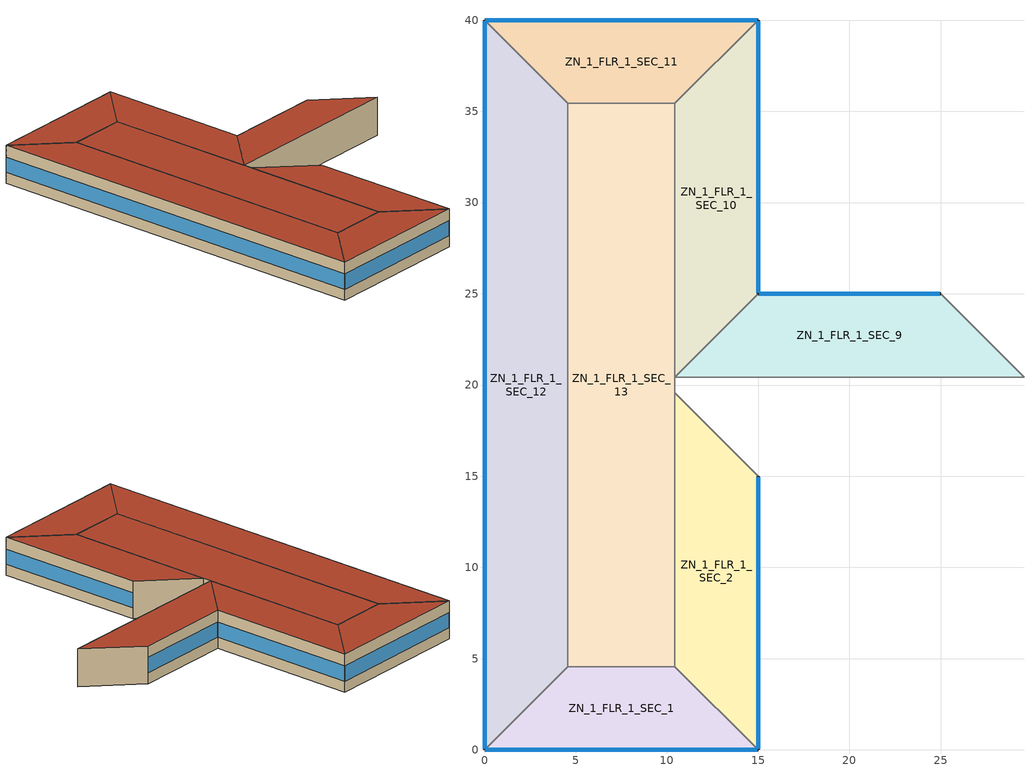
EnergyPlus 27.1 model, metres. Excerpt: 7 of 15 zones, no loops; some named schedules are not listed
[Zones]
ZN_1_FLR_1_SEC_1
 floor ground (ASHRAE 90.1-2004_Sec 5.5-5_Unheated_Ext-slab): 4.57,4.57 10.43,4.57 15,0 0,0 z0
 wall outside (ASHRAE 90.1-2004_Sec 5.5-5_Steel-Framed_Ext-wall): 0,0 15,0 z0:3.8
 wall to ZN_1_FLR_1_SEC_2 (ASHRAE 90.1-2004_Sec 5.5-5_Interior Wall_Int-Wall): 15,0 10.43,4.57 z0:3.8
 wall to ZN_1_FLR_1_SEC_13 (ASHRAE 90.1-2004_Sec 5.5-5_Interior Wall_Int-Wall): 10.43,4.57 4.57,4.57 z0:3.8
 wall to ZN_1_FLR_1_SEC_12 (ASHRAE 90.1-2004_Sec 5.5-5_Interior Wall_Int-Wall): 4.57,4.57 0,0 z0:3.8
 window (ASHRAE 90.1-2004_Sec 5.5-5_0.3_0.4_fixed_south_window): 0.05,0 14.95,0 z1.1:2.63
 roof outside (ASHRAE 90.1-2004_Sec 5.5-5_IEAD_Roof): 0,0 15,0 10.43,4.57 4.57,4.57 z3.8
ZN_1_FLR_1_SEC_2
 floor ground (ASHRAE 90.1-2004_Sec 5.5-5_Unheated_Ext-slab): 10.43,19.57 15,15 15,0 10.43,4.57 z0
 wall outside (ASHRAE 90.1-2004_Sec 5.5-5_Steel-Framed_Ext-wall): 15,0 15,15 z0:3.8
 wall to ZN_1_FLR_1_SEC_3 (ASHRAE 90.1-2004_Sec 5.5-5_Interior Wall_Int-Wall): 15,15 10.43,19.57 z0:3.8
 wall to ZN_1_FLR_1_SEC_13 (ASHRAE 90.1-2004_Sec 5.5-5_Interior Wall_Int-Wall): 10.43,19.57 10.43,4.57 z0:3.8
 window (ASHRAE 90.1-2004_Sec 5.5-5_0.3_0.4_fixed_east_window): 15,0.05 15,14.95 z1.1:2.63
 roof outside (ASHRAE 90.1-2004_Sec 5.5-5_IEAD_Roof): 10.43,4.57 15,0 15,15 10.43,19.57 z3.8
ZN_1_FLR_1_SEC_9
 floor ground (ASHRAE 90.1-2004_Sec 5.5-5_Unheated_Ext-slab): 15,25 25,25 29.57,20.43 10.43,20.43 z0
 wall outside (ASHRAE 90.1-2004_Sec 5.5-5_Steel-Framed_Ext-wall): 25,25 15,25 z0:3.8
 wall to ZN_1_FLR_1_SEC_14 (ASHRAE 90.1-2004_Sec 5.5-5_Interior Wall_Int-Wall): 10.43,20.43 29.57,20.43 z0:3.8
 wall to ZN_1_FLR_1_SEC_8 (ASHRAE 90.1-2004_Sec 5.5-5_Interior Wall_Int-Wall): 29.57,20.43 25,25 z0:3.8
 wall to ZN_1_FLR_1_SEC_10 (ASHRAE 90.1-2004_Sec 5.5-5_Interior Wall_Int-Wall): 15,25 10.43,20.43 z0:3.8
 window (ASHRAE 90.1-2004_Sec 5.5-5_0.3_0.4_fixed_north_window): 24.95,25 15.05,25 z1.1:2.64
 roof outside (ASHRAE 90.1-2004_Sec 5.5-5_IEAD_Roof): 10.43,20.43 29.57,20.43 25,25 15,25 z3.8
ZN_1_FLR_1_SEC_10
 floor ground (ASHRAE 90.1-2004_Sec 5.5-5_Unheated_Ext-slab): 10.43,35.43 15,40 15,25 10.43,20.43 z0
 wall outside (ASHRAE 90.1-2004_Sec 5.5-5_Steel-Framed_Ext-wall): 15,25 15,40 z0:3.8
 wall to ZN_1_FLR_1_SEC_11 (ASHRAE 90.1-2004_Sec 5.5-5_Interior Wall_Int-Wall): 15,40 10.43,35.43 z0:3.8
 wall to ZN_1_FLR_1_SEC_13 (ASHRAE 90.1-2004_Sec 5.5-5_Interior Wall_Int-Wall): 10.43,35.43 10.43,20.43 z0:3.8
 window (ASHRAE 90.1-2004_Sec 5.5-5_0.3_0.4_fixed_east_window): 15,25.05 15,39.95 z1.1:2.63
 roof outside (ASHRAE 90.1-2004_Sec 5.5-5_IEAD_Roof): 10.43,20.43 15,25 15,40 10.43,35.43 z3.8
ZN_1_FLR_1_SEC_11
 floor ground (ASHRAE 90.1-2004_Sec 5.5-5_Unheated_Ext-slab): 0,40 15,40 10.43,35.43 4.57,35.43 z0
 wall outside (ASHRAE 90.1-2004_Sec 5.5-5_Steel-Framed_Ext-wall): 15,40 0,40 z0:3.8
 wall to ZN_1_FLR_1_SEC_13 (ASHRAE 90.1-2004_Sec 5.5-5_Interior Wall_Int-Wall): 4.57,35.43 10.43,35.43 z0:3.8
 wall to ZN_1_FLR_1_SEC_12 (ASHRAE 90.1-2004_Sec 5.5-5_Interior Wall_Int-Wall): 0,40 4.57,35.43 z0:3.8
 window (ASHRAE 90.1-2004_Sec 5.5-5_0.3_0.4_fixed_north_window): 14.95,40 0.05,40 z1.1:2.63
 roof outside (ASHRAE 90.1-2004_Sec 5.5-5_IEAD_Roof): 4.57,35.43 10.43,35.43 15,40 0,40 z3.8
ZN_1_FLR_1_SEC_12
 floor ground (ASHRAE 90.1-2004_Sec 5.5-5_Unheated_Ext-slab): 0,40 4.57,35.43 4.57,4.57 0,0 z0
 wall outside (ASHRAE 90.1-2004_Sec 5.5-5_Steel-Framed_Ext-wall): 0,40 0,0 z0:3.8
 wall to ZN_1_FLR_1_SEC_13 (ASHRAE 90.1-2004_Sec 5.5-5_Interior Wall_Int-Wall): 4.57,4.57 4.57,35.43 z0:3.8
 window (ASHRAE 90.1-2004_Sec 5.5-5_0.3_0.4_fixed_west_window): 0,39.95 0,0.05 z1.1:2.62
 roof outside (ASHRAE 90.1-2004_Sec 5.5-5_IEAD_Roof): 0,0 4.57,4.57 4.57,35.43 0,40 z3.8
ZN_1_FLR_1_SEC_13
 floor ground (ASHRAE 90.1-2004_Sec 5.5-5_Unheated_Ext-slab): 4.57,35.43 10.43,35.43 10.43,4.57 4.57,4.57 z0
 wall to ZN_1_FLR_1_SEC_14 (ASHRAE 90.1-2004_Sec 5.5-5_Interior Wall_Int-Wall): 10.43,19.57 10.43,20.43 z0:3.8
 roof outside (ASHRAE 90.1-2004_Sec 5.5-5_IEAD_Roof): 4.57,4.57 10.43,4.57 10.43,35.43 4.57,35.43 z3.8
[Building]
15 zone vav: North Axis {deg}=0; Terrain=City; Loads Convergence Tolerance Value {W}=0.04; Temperature Convergence Tolerance Value {deltaC}=0.2; Solar Distribution=FullInteriorAndExterior; Maximum Number of Warmup Days=25; Minimum Number of Warmup Days=6
[Site:Location]
CHICAGO_IL_USA TMY2-94846: Latitude {deg}=41.78; Longitude {deg}=-87.75; Time Zone {hr}=-6; Elevation {m}=190
[Site:GroundTemperature:BuildingSurface]
19.96, 19.94, 19.99, 20.04, 20.09, 20.17, 20.21, 20.24, 20.23, 20.2, 20.17, 20.12
[Site:WaterMainsTemperature]
Calculation Method=Correlation; Annual Average Outdoor Air Temperature {C}=9.69; Maximum Difference In Monthly Average Outdoor Air Temperatures {deltaC}=28.1
[SizingPeriod:DesignDay] Day of Month=21; Humidity Condition Type=Wetbulb; Barometric Pressure {Pa}=99063; Rain Indicator=No; Snow Indicator=No; Daylight Saving Time Indicator=No; Solar Model Indicator=ASHRAEClearSky
Name | Month | Day Type | Maximum Dry-Bulb Temperature {C} | Daily Dry-Bulb Temperature Range {deltaC} | Wetbulb or DewPoint at Maximum Dry-Bulb {C} | Wind Speed {m/s} | Wind Direction {deg} | Sky Clearness
CHICAGO Ann Htg 99.6% Condns DB | 1 | WinterDesignDay | -20.6 | 0 | -20.6 | 4.9 | 270 | 0
CHICAGO Ann Clg .4% Condns DB=>MWB | 7 | SummerDesignDay | 33.2 | 10.7 | 23.8 | 5.3 | 230 | 1
[WindowMaterial:Glazing] Optical Data Type=SpectralAverage; Thickness {m}=0.003; Infrared Transmittance at Normal Incidence=0
Name | Solar Transmittance at Normal Incidence | Front Side Solar Reflectance at Normal Incidence | Back Side Solar Reflectance at Normal Incidence | Visible Transmittance at Normal Incidence | Front Side Visible Reflectance at Normal Incidence | Back Side Visible Reflectance at Normal Incidence | Front Side Infrared Hemispherical Emissivity | Back Side Infrared Hemispherical Emissivity | Conductivity {W/m-K}
Theoretical Glass [84] | 0.5514 | 0.3986 | 0.3986 | 0.6787 | 0.2713 | 0.2713 | 0.85 | 0.85 | 2.3984
Theoretical Glass [85] | 0.6459 | 0.3041 | 0.3041 | 0.7793 | 0.1707 | 0.1707 | 0.85 | 0.85 | 2.3512
Theoretical Glass [88] | 0.4812 | 0.4688 | 0.4688 | 0.6206 | 0.3294 | 0.3294 | 0.93 | 0.93 | 0.0295
[WindowMaterial:Gas]
AIR 6MM: Gas Type=Air; Thickness {m}=0.0063
[Material]
Name | Roughness | Thickness {m} | Conductivity {W/m-K} | Density {kg/m3} | Specific Heat {J/kg-K} | Thermal Absorptance | Solar Absorptance | Visible Absorptance
Roof Membrane | VeryRough | 0.0095 | 0.16 | 1121.29 | 1460 | 0.9 | 0.7 | 0.7
Roof Insulation | MediumRough | 0.125 | 0.049 | 265 | 836.8 | 0.9 | 0.7 | 0.7
Metal Decking | MediumSmooth | 0.0015 | 45.006 | 7680 | 418.4 | 0.9 | 0.7 | 0.3
GP01 1/2 GYPSUM | Smooth | 0.0127 | 0.16 | 800 | 1090 | 0.9 | 0.7 | 0.5
Wall Insulation [7] | MediumRough | 0.0683 | 0.045 | 265 | 836.8 | 0.9 | 0.7 | 0.7
1/2IN Gypsum; 1/2IN Gypsum Top; 1/2IN Gypsum Bottom | Smooth | 0.0127 | 0.16 | 784.9 | 830 | 0.9 | 0.92 | 0.92
MAT-CC05 8 HW CONCRETE | Rough | 0.2032 | 1.311 | 2240 | 836.8 | 0.9 | 0.7 | 0.7
Floor Insulation [3] | MediumRough | 0.064 | 0.045 | 265 | 836.8 | 0.9 | 0.7 | 0.7
AtticFloor Insulation | MediumRough | 0.2379 | 0.049 | 265 | 836.8 | 0.9 | 0.7 | 0.7
METAL Door Medium 18Ga_1; METAL Door Medium 18Ga_2 | Smooth | 0.0013 | 45.3149 | 7833.03 | 502.08 | 0.8 | 0.5 | 0.5
Std Wood 6inch | MediumSmooth | 0.15 | 0.12 | 540 | 1210 | 0.9 | 0.7 | 0.7
Std AC02 | MediumSmooth | 0.0127 | 0.057 | 288 | 1339 | 0.9 | 0.7 | 0.2
Std MAT-CC05 4  MW CONCRETE | Rough | 0.1 | 0.858 | 1968 | 836.8 | 0.9 | 0.7 | 0.2
Std PW05 | MediumSmooth | 0.0191 | 0.115 | 545 | 1213 | 0.9 | 0.78 | 0.78
Std Steel_Brown_Regular | Smooth | 0.0015 | 44.9696 | 7689 | 418 | 0.9 | 0.92 | 0.92
[Material:NoMass]
Name | Roughness | Thermal Resistance {m2-K/W} | Thermal Absorptance | Solar Absorptance | Visible Absorptance
MAT-SHEATH | Rough | 0.3626 | 0.9 | 0.7 | 0.7
CP02 CARPET PAD | VeryRough | 0.2165 | 0.9 | 0.7 | 0.8
AIR | Smooth | 0.2515 | 0.8 | 0.5 | 0.5
Std CP02 CARPET PAD | VeryRough | 0.21648 | 0.9 | 0.7 | 0.8
MAT-AIR-WALL | Rough | 0.207949 | 0.9 | 0.7
Std Opaque Door panel_con; Std Opaque Door panel_semi | MediumRough | 0.12327 | 0.9 | 0.7 | 0.7
Std Overhead Door Panel | MediumRough | 0.255345 | 0.9 | 0.7 | 0.7
[Construction]
InteriorFurnishings: Std Wood 6inch
INT-FLOOR-UNDERSIDE: Std CP02 CARPET PAD, Std MAT-CC05 4  MW CONCRETE
INT-FLOOR-SLAB: Std MAT-CC05 4  MW CONCRETE
DropCeiling: Std AC02
Sloped_Metal_Roof: Std Steel_Brown_Regular, Std PW05
Gable_Wall: Std PW05
AIR-WALL: MAT-AIR-WALL
Std Swinging Door_con: Std Opaque Door panel_con
Std Swinging Door_semi: Std Opaque Door panel_semi
Std Overhead Door: Std Overhead Door Panel
ASHRAE 90.1-2004_Sec 5.5-5_0.3_0.4_fixed_south_window; ASHRAE 90.1-2004_Sec 5.5-5_0.3_0.4_fixed_east_window; ASHRAE 90.1-2004_Sec 5.5-5_0.3_0.4_fixed_west_window: Theoretical Glass [84], AIR 6MM, Theoretical Glass [84]
ASHRAE 90.1-2004_Sec 5.5-5_0.3_0.4_fixed_north_window: Theoretical Glass [85], AIR 6MM, Theoretical Glass [85]
ASHRAE 90.1-2004_Sec 5.5-5_0_0.02_All Skylights without Curb_Skylight: Theoretical Glass [88]
ASHRAE 90.1-2004_Sec 5.5-5_IEAD_Roof: Roof Membrane, Roof Insulation, Metal Decking
ASHRAE 90.1-2004_Sec 5.5-5_Interior Wall_Int-Wall: GP01 1/2 GYPSUM, GP01 1/2 GYPSUM
ASHRAE 90.1-2004_Sec 5.5-5_Steel-Framed_Ext-wall: MAT-SHEATH, Wall Insulation [7], 1/2IN Gypsum
ASHRAE 90.1-2004_Sec 5.5-5_Unheated_Ext-slab: MAT-CC05 8 HW CONCRETE, CP02 CARPET PAD
ASHRAE 90.1-2004_Sec 5.5-5_Mass_ExposedFloor: Floor Insulation [3], MAT-CC05 8 HW CONCRETE, CP02 CARPET PAD
ASHRAE 90.1-2004_Sec 5.5-5_Attic Floor_AtticFloor: 1/2IN Gypsum Top, AtticFloor Insulation, 1/2IN Gypsum Bottom
ASHRAE 90.1-2004_Sec 5.5-5Swinging_door: METAL Door Medium 18Ga_1, AIR, METAL Door Medium 18Ga_2
[ComponentCost:LineItem] Line Item Type=Construction
Name | Item | Cost per Area {$/m2}
Interior Furnishings | InteriorFurnishings | 1
Interior Floor | INT-FLOOR-UNDERSIDE | 15
Interior Floor Slab | INT-FLOOR-SLAB | 35
Drop Ceiling | DropCeiling | 10
Sloped Metal Roof | Sloped_Metal_Roof | 1
Gable Wall | Gable_Wall | 1
Air Wall | AIR-WALL | 1
Swinging Door Conditioned | Std Swinging Door_con | 1
Swinging Door Semi-conditioned | Std Swinging Door_semi | 1
Overhead Door | Std Overhead Door | 1
south:ASHRAE 90.1-2004_Sec 5.5-5_0.3_0.4_fixed_south_window | ASHRAE 90.1-2004_Sec 5.5-5_0.3_0.4_fixed_south_window | 184.629
east:ASHRAE 90.1-2004_Sec 5.5-5_0.3_0.4_fixed_east_window | ASHRAE 90.1-2004_Sec 5.5-5_0.3_0.4_fixed_east_window | 184.629
north:ASHRAE 90.1-2004_Sec 5.5-5_0.3_0.4_fixed_north_window | ASHRAE 90.1-2004_Sec 5.5-5_0.3_0.4_fixed_north_window | 179.249
west:ASHRAE 90.1-2004_Sec 5.5-5_0.3_0.4_fixed_west_window | ASHRAE 90.1-2004_Sec 5.5-5_0.3_0.4_fixed_west_window | 184.629
SkylightConst:ASHRAE 90.1-2004_Sec 5.5-5_0_0.02_All Skylights without Curb_Skylight | ASHRAE 90.1-2004_Sec 5.5-5_0_0.02_All Skylights without Curb_Skylight | 184.629
roofs:ASHRAE 90.1-2004_Sec 5.5-5_IEAD_Roof | ASHRAE 90.1-2004_Sec 5.5-5_IEAD_Roof | 34.3904
int-walls:ASHRAE 90.1-2004_Sec 5.5-5_Interior Wall_Int-Wall | ASHRAE 90.1-2004_Sec 5.5-5_Interior Wall_Int-Wall | 1
ext-walls:ASHRAE 90.1-2004_Sec 5.5-5_Steel-Framed_Ext-wall | ASHRAE 90.1-2004_Sec 5.5-5_Steel-Framed_Ext-wall | 40.2847
ext-slab:ASHRAE 90.1-2004_Sec 5.5-5_Unheated_Ext-slab | ASHRAE 90.1-2004_Sec 5.5-5_Unheated_Ext-slab | 560.787
exposed-floor:ASHRAE 90.1-2004_Sec 5.5-5_Mass_ExposedFloor | ASHRAE 90.1-2004_Sec 5.5-5_Mass_ExposedFloor | 34.6727
attic-floor:ASHRAE 90.1-2004_Sec 5.5-5_Attic Floor_AtticFloor | ASHRAE 90.1-2004_Sec 5.5-5_Attic Floor_AtticFloor | 15.0182
door:ASHRAE 90.1-2004_Sec 5.5-5Swinging_door | ASHRAE 90.1-2004_Sec 5.5-5Swinging_door | 1
[Zone] Type=1; Multiplier=1; Ceiling Height {m}=3.8; Floor Area {m2}=autocalculate; Part of Total Floor Area=YES
Name | Volume {m3}
ZN_1_FLR_1_SEC_1; ZN_1_FLR_1_SEC_11 | 181.1274
ZN_1_FLR_1_SEC_2; ZN_1_FLR_1_SEC_10 | 260.49
ZN_1_FLR_1_SEC_9 | 253.0226
ZN_1_FLR_1_SEC_12 | 615.2774
ZN_1_FLR_1_SEC_13 | 687.1905
[Daylighting:Controls] Daylighting Method=SplitFlux; Lighting Control Type=Stepped; Minimum Input Power Fraction for Continuous or ContinuousOff Dimming Control=0.3; Minimum Light Output Fraction for Continuous or ContinuousOff Dimming Control=0.2; Number of Stepped Control Steps=3; Probability Lighting will be Reset When Needed in Manual Stepped Control=1; Glare Calculation Azimuth Angle of View Direction Clockwise from Zone y-Axis {deg}=180; Maximum Allowable Discomfort Glare Index=20; Fraction of Lights Controlled by Reference Point 1=1; Illuminance Setpoint at Reference Point 1 {lux}=398.26
Name | Zone or Space | Glare Calculation Daylighting Reference Point | Daylighting Reference Point 1
ZN_1_FLR_1_SEC_1_DaylCtrl | ZN_1_FLR_1_SEC_1 | ZN_1_FLR_1_SEC_1_DaylRefPt1 | ZN_1_FLR_1_SEC_1_DaylRefPt1
ZN_1_FLR_1_SEC_2_DaylCtrl | ZN_1_FLR_1_SEC_2 | ZN_1_FLR_1_SEC_2_DaylRefPt1 | ZN_1_FLR_1_SEC_2_DaylRefPt1
ZN_1_FLR_1_SEC_9_DaylCtrl | ZN_1_FLR_1_SEC_9 | ZN_1_FLR_1_SEC_9_DaylRefPt1 | ZN_1_FLR_1_SEC_9_DaylRefPt1
ZN_1_FLR_1_SEC_10_DaylCtrl | ZN_1_FLR_1_SEC_10 | ZN_1_FLR_1_SEC_10_DaylRefPt1 | ZN_1_FLR_1_SEC_10_DaylRefPt1
ZN_1_FLR_1_SEC_11_DaylCtrl | ZN_1_FLR_1_SEC_11 | ZN_1_FLR_1_SEC_11_DaylRefPt1 | ZN_1_FLR_1_SEC_11_DaylRefPt1
ZN_1_FLR_1_SEC_12_DaylCtrl | ZN_1_FLR_1_SEC_12 | ZN_1_FLR_1_SEC_12_DaylRefPt1 | ZN_1_FLR_1_SEC_12_DaylRefPt1
[InternalMass] Construction=InteriorFurnishings
Name | Zone or ZoneList | Surface Area {m2}
ZN_1_FLR_1_SEC_1_InternalMass_1 | ZN_1_FLR_1_SEC_1 | 95.3302
ZN_1_FLR_1_SEC_2_InternalMass_1 | ZN_1_FLR_1_SEC_2 | 137.1
ZN_1_FLR_1_SEC_9_InternalMass_1 | ZN_1_FLR_1_SEC_9 | 133.1698
ZN_1_FLR_1_SEC_10_InternalMass_1 | ZN_1_FLR_1_SEC_10 | 137.1
ZN_1_FLR_1_SEC_11_InternalMass_1 | ZN_1_FLR_1_SEC_11 | 95.3302
ZN_1_FLR_1_SEC_12_InternalMass_1 | ZN_1_FLR_1_SEC_12 | 323.8302
ZN_1_FLR_1_SEC_13_InternalMass_1 | ZN_1_FLR_1_SEC_13 | 361.6792
[ZoneInfiltration:DesignFlowRate] Schedule=INFIL_SCH; Design Flow Rate Calculation Method=Flow/Zone; Constant Term Coefficient=1; Temperature Term Coefficient=0; Velocity Term Coefficient=0; Velocity Squared Term Coefficient=0
Name | Zone or ZoneList or Space or SpaceList | Design Flow Rate {m3/s}
ZN_1_FLR_1_SEC_1_Infiltration | ZN_1_FLR_1_SEC_1 | 0.0252
ZN_1_FLR_1_SEC_2_Infiltration | ZN_1_FLR_1_SEC_2 | 0.0362
ZN_1_FLR_1_SEC_9_Infiltration | ZN_1_FLR_1_SEC_9 | 0.0351
ZN_1_FLR_1_SEC_10_Infiltration | ZN_1_FLR_1_SEC_10 | 0.0362
ZN_1_FLR_1_SEC_11_Infiltration | ZN_1_FLR_1_SEC_11 | 0.0252
ZN_1_FLR_1_SEC_12_Infiltration | ZN_1_FLR_1_SEC_12 | 0.0855
ZN_1_FLR_1_SEC_13_Infiltration | ZN_1_FLR_1_SEC_13 | 0.0954
[People] Number of People Schedule=BLDG_OCC_SCH; Number of People Calculation Method=People; Fraction Radiant=0.3; Sensible Heat Fraction=AUTOCALCULATE; Activity Level Schedule=ACTIVITY_SCH; Enable ASHRAE 55 Comfort Warnings=No; Mean Radiant Temperature Calculation Type=EnclosureAveraged; Work Efficiency Schedule=WORK_EFF_SCH; Clothing Insulation Calculation Method=ClothingInsulationSchedule; Clothing Insulation Schedule=CLOTHING_SCH; Air Velocity Schedule=AIR_VELO_SCH
Name | Zone or ZoneList or Space or SpaceList | Number of People
ZN_1_FLR_1_SEC_1 | ZN_1_FLR_1_SEC_1 | 1.8637
ZN_1_FLR_1_SEC_2 | ZN_1_FLR_1_SEC_2 | 2.6803
ZN_1_FLR_1_SEC_9 | ZN_1_FLR_1_SEC_9 | 2.6035
ZN_1_FLR_1_SEC_10 | ZN_1_FLR_1_SEC_10 | 2.6803
ZN_1_FLR_1_SEC_11 | ZN_1_FLR_1_SEC_11 | 1.8637
ZN_1_FLR_1_SEC_12 | ZN_1_FLR_1_SEC_12 | 6.3309
ZN_1_FLR_1_SEC_13 | ZN_1_FLR_1_SEC_13 | 7.0708
[Lights] Schedule=BLDG_LIGHT_SCH; Design Level Calculation Method=LightingLevel; Return Air Fraction=0; Fraction Radiant=0.2; Fraction Visible=0.2; Fraction Replaceable=1; Return Air Fraction Calculated from Plenum Temperature=No
Name | Zone or ZoneList or Space or SpaceList | Lighting Level {W}
ZN_1_FLR_1_SEC_1_Lights | ZN_1_FLR_1_SEC_1 | 512.8765
ZN_1_FLR_1_SEC_2_Lights | ZN_1_FLR_1_SEC_2 | 737.598
ZN_1_FLR_1_SEC_9_Lights | ZN_1_FLR_1_SEC_9 | 716.4535
ZN_1_FLR_1_SEC_10_Lights | ZN_1_FLR_1_SEC_10 | 737.598
ZN_1_FLR_1_SEC_11_Lights | ZN_1_FLR_1_SEC_11 | 512.8765
ZN_1_FLR_1_SEC_12_Lights | ZN_1_FLR_1_SEC_12 | 1742.21
ZN_1_FLR_1_SEC_13_Lights | ZN_1_FLR_1_SEC_13 | 1945.83
[ElectricEquipment] Schedule=BLDG_EQUIP_SCH; Design Level Calculation Method=EquipmentLevel; Fraction Latent=0; Fraction Radiant=0.5; Fraction Lost=0
Name | Zone or ZoneList or Space or SpaceList | Design Level {W}
ZN_1_FLR_1_SEC_1_MiscPlug_Equip | ZN_1_FLR_1_SEC_1 | 374.6477
ZN_1_FLR_1_SEC_2_MiscPlug_Equip | ZN_1_FLR_1_SEC_2 | 538.803
ZN_1_FLR_1_SEC_9_MiscPlug_Equip | ZN_1_FLR_1_SEC_9 | 523.3573
ZN_1_FLR_1_SEC_10_MiscPlug_Equip | ZN_1_FLR_1_SEC_10 | 538.803
ZN_1_FLR_1_SEC_11_MiscPlug_Equip | ZN_1_FLR_1_SEC_11 | 374.6477
ZN_1_FLR_1_SEC_12_MiscPlug_Equip | ZN_1_FLR_1_SEC_12 | 1272.65
ZN_1_FLR_1_SEC_13_MiscPlug_Equip | ZN_1_FLR_1_SEC_13 | 1421.4
[SetpointManager:OutdoorAirReset] Control Variable=Temperature; Setpoint at Outdoor Low Temperature {C}=15.5; Outdoor Low Temperature {C}=15.5; Setpoint at Outdoor High Temperature {C}=12.8; Outdoor High Temperature {C}=21; Setpoint Node or NodeList=VAV WITH REHEAT Supply Equipment Outlet Node
VAV WITH REHEAT_CoolC SAT setpoint; VAV WITH REHEAT_HeatC SAT Manager
[AvailabilityManager:NightCycle]
VAV WITH REHEAT Availability Manager: Applicability Schedule=Always_On; Fan Schedule=HVACOperationSchd; Control Type=CycleOnAny; Thermostat Tolerance {deltaC}=1; Cycling Run Time Control Type=FixedRunTime; Cycling Run Time {s}=1800
[Schedule:Compact]
BLDG_LIGHT_SCH: Through: 12/31, For: Weekdays, Until: 05:00, 0.05, Until: 07:00, 0.1, Until: 08:00, 0.3, Until: 17:00, 0.9, Until: 18:00, 0.5, Until: 20:00, 0.3, Until: 22:00, 0.2, Until: 23:00, 0.1, Until: 24:00, 0.05, For: SummerDesignDay, Until: 24:00, 1, For: Saturday, Until: 06:00, 0.05, Until: 08:00, 0.1, Until: 12:00, 0.3, Until: 17:00, 0.15, Until: 24:00, 0.05, For: WinterDesignDay, Until: 24:00, 0, For: Sunday Holidays AllOtherDays, Until: 24:00, 0.05
BLDG_OCC_SCH: Through: 12/31, For: Weekdays, Until: 06:00, 0, Until: 07:00, 0.1, Until: 08:00, 0.2, Until: 12:00, 0.95, Until: 13:00, 0.5, Until: 17:00, 0.95, Until: 18:00, 0.3, Until: 22:00, 0.1, Until: 24:00, 0.05, For: SummerDesignDay, Until: 06:00, 0, Until: 22:00, 1, Until: 24:00, 0.05, For: Saturday, Until: 06:00, 0, Until: 08:00, 0.1, Until: 12:00, 0.3, Until: 17:00, 0.1, Until: 19:00, 0.05, Until: 24:00, 0, For: WinterDesignDay, Until: 24:00, 0, For: Sunday Holidays AllOtherDays, Until: 06:00, 0, Until: 18:00, 0.05, Until: 24:00, 0
ACTIVITY_SCH: Through: 12/31, For: AllDays, Until: 24:00, 120
WORK_EFF_SCH: Through: 12/31, For: AllDays, Until: 24:00, 0
AIR_VELO_SCH: Through: 12/31, For: AllDays, Until: 24:00, 0.2
CLOTHING_SCH: Through: 04/30, For: AllDays, Until: 24:00, 1, Through: 09/30, For: AllDays, Until: 24:00, 0.5, Through: 12/31, For: AllDays, Until: 24:00, 1
INFIL_SCH: Through: 12/31, For: Weekdays SummerDesignDay, Until: 06:00, 1, Until: 22:00, 0, Until: 24:00, 1, For: Saturday WinterDesignDay, Until: 06:00, 1, Until: 18:00, 0, Until: 24:00, 1, For: Sunday Holidays AllOtherDays, Until: 24:00, 1
